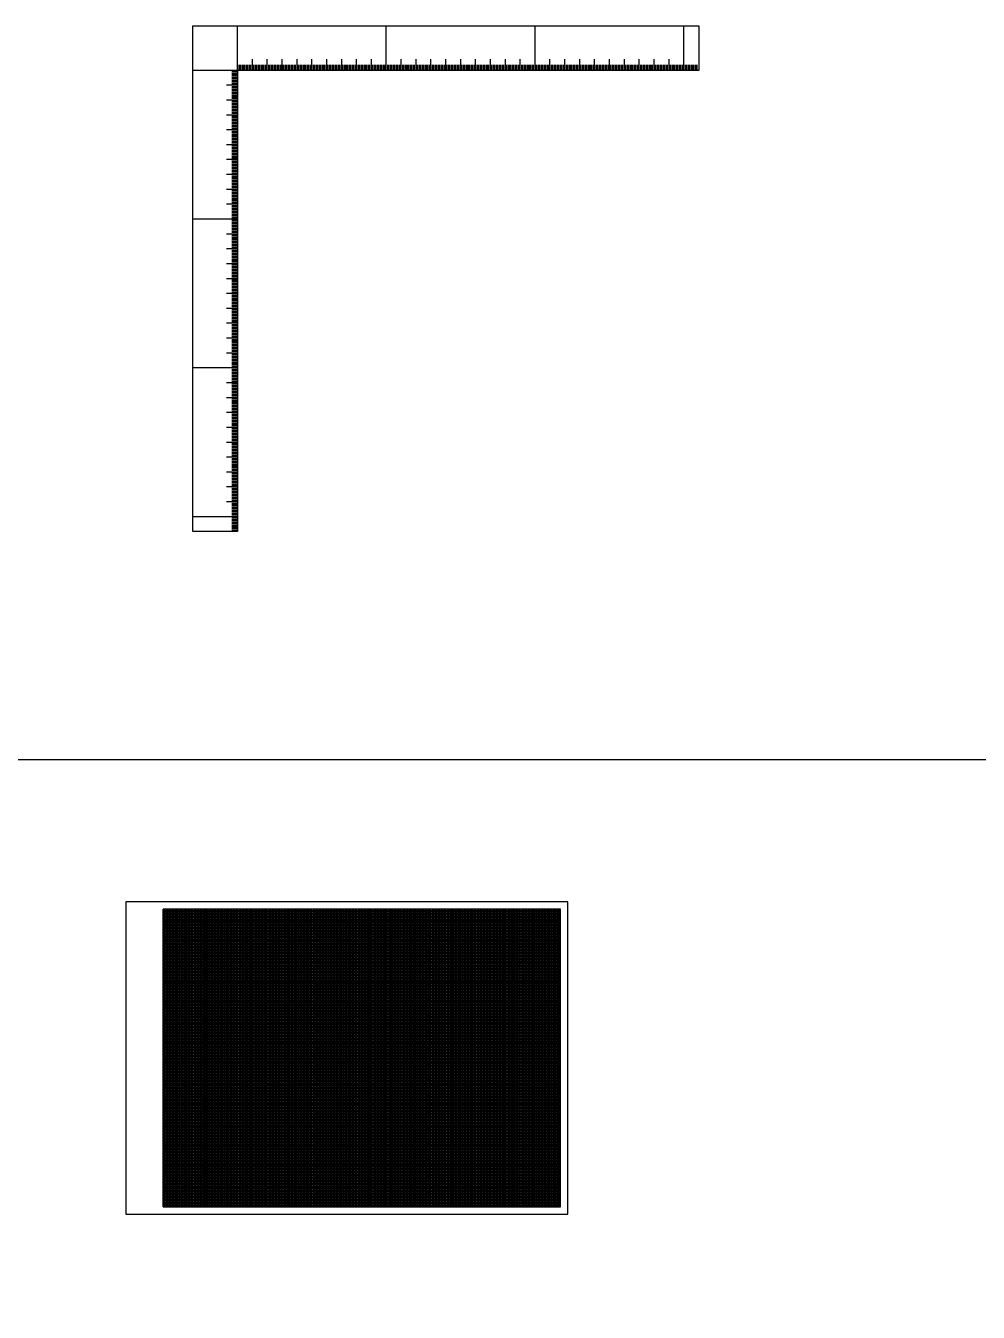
# Model space of a CAD drawing. Header units: millimetres. Extents: x 38046 to 69892, y 8139 to 15731.
# Drawn here: x 42088 to 42729, y 13025 to 13890 of the extents above; entities that cross this region are included whole.
import ezdxf

# ---------------------------------------------------------------- set-up
doc = ezdxf.new("R2010")
doc.units = ezdxf.units.MM
doc.header["$LTSCALE"] = 1000
doc.header["$MEASUREMENT"] = 0
doc.layers.get('0').update_dxf_attribs({"color": 3})
for name, color, linetype in [('PUB_TITLE', 4, 'Continuous'), ('图层1', 1, 'Continuous'), ('图层3', 253, 'Continuous')]:
    doc.layers.add(name, color=color, linetype=linetype)
doc.layers.add('图层2', color=7, linetype='Continuous', true_color=0xd6d6d6)

msp = doc.modelspace()

# ---------------------------------------------------------------- linework, layer by layer
for p, q in [((42330.82, 13860.09), (42330.82, 13890.09)), ((42430.82, 13860.09), (42430.82, 13890.09)), ((42430.82, 13860.09), (42430.82, 13890.09)), ((42530.82, 13860.09), (42530.82, 13890.09)), ((42240.82, 13860.09), (42240.82, 13867.59)), ((42250.82, 13860.09), (42250.82, 13867.59)), ((42260.82, 13860.09), (42260.82, 13867.59)), ((42270.82, 13860.09), (42270.82, 13867.59)), ((42280.82, 13860.09), (42280.82, 13867.59)), ((42290.82, 13860.09), (42290.82, 13867.59)), ((42300.82, 13860.09), (42300.82, 13867.59)), ((42310.82, 13860.09), (42310.82, 13867.59)), ((42320.82, 13860.09), (42320.82, 13867.59)), ((42340.82, 13860.09), (42340.82, 13867.59)), ((42350.82, 13860.09), (42350.82, 13867.59)), ((42360.82, 13860.09), (42360.82, 13867.59)), ((42370.82, 13860.09), (42370.82, 13867.59)), ((42380.82, 13860.09), (42380.82, 13867.59)), ((42390.82, 13860.09), (42390.82, 13867.59)), ((42400.82, 13860.09), (42400.82, 13867.59)), ((42410.82, 13860.09), (42410.82, 13867.59)), ((42420.82, 13860.09), (42420.82, 13867.59)), ((42440.82, 13860.09), (42440.82, 13867.59)), ((42450.82, 13860.09), (42450.82, 13867.59)), ((42460.82, 13860.09), (42460.82, 13867.59)), ((42470.82, 13860.09), (42470.82, 13867.59)), ((42480.82, 13860.09), (42480.82, 13867.59)), ((42490.82, 13860.09), (42490.82, 13867.59)), ((42500.82, 13860.09), (42500.82, 13867.59)), ((42510.82, 13860.09), (42510.82, 13867.59)), ((42520.82, 13860.09), (42520.82, 13867.59)), ((42230.82, 13850.09), (42223.32, 13850.09)), ((42230.82, 13840.09), (42223.32, 13840.09)), ((42230.82, 13830.09), (42223.32, 13830.09)), ((42230.82, 13820.09), (42223.32, 13820.09)), ((42230.82, 13810.09), (42223.32, 13810.09)), ((42230.82, 13800.09), (42223.32, 13800.09)), ((42230.82, 13790.09), (42223.32, 13790.09)), ((42230.82, 13780.09), (42223.32, 13780.09)), ((42230.82, 13770.09), (42223.32, 13770.09)), ((42230.82, 13760.09), (42200.82, 13760.09)), ((42230.82, 13750.09), (42223.32, 13750.09)), ((42230.82, 13740.09), (42223.32, 13740.09)), ((42230.82, 13730.09), (42223.32, 13730.09)), ((42230.82, 13720.09), (42223.32, 13720.09)), ((42230.82, 13710.09), (42223.32, 13710.09)), ((42230.82, 13700.09), (42223.32, 13700.09)), ((42230.82, 13690.09), (42223.32, 13690.09)), ((42230.82, 13680.09), (42223.32, 13680.09)), ((42230.82, 13670.09), (42223.32, 13670.09)), ((42230.82, 13660.09), (42200.82, 13660.09)), ((42230.82, 13660.09), (42200.82, 13660.09)), ((42230.82, 13650.09), (42223.32, 13650.09)), ((42230.82, 13640.09), (42223.32, 13640.09)), ((42230.82, 13630.09), (42223.32, 13630.09)), ((42230.82, 13620.09), (42223.32, 13620.09)), ((42230.82, 13610.09), (42223.32, 13610.09)), ((42230.82, 13600.09), (42223.32, 13600.09)), ((42230.82, 13590.09), (42223.32, 13590.09)), ((42230.82, 13580.09), (42223.32, 13580.09)), ((42230.82, 13570.09), (42223.32, 13570.09)), ((42230.82, 13560.09), (42200.82, 13560.09)), ((42447.84, 13296.29), (42180.84, 13296.29)), ((42180.84, 13096.29), (42180.84, 13296.29)), ((42180.84, 13096.29), (42180.84, 13296.29)), ((42180.84, 13096.29), (42180.84, 13296.29)), ((42190.84, 13096.29), (42190.84, 13296.29)), ((42190.84, 13096.29), (42190.84, 13296.29)), ((42200.84, 13096.29), (42200.84, 13296.29)), ((42210.84, 13096.29), (42210.84, 13296.29)), ((42220.84, 13096.29), (42220.84, 13296.29)), ((42230.84, 13096.29), (42230.84, 13296.29)), ((42240.84, 13096.29), (42240.84, 13296.29)), ((42250.84, 13096.29), (42250.84, 13296.29)), ((42260.84, 13096.29), (42260.84, 13296.29)), ((42270.84, 13096.29), (42270.84, 13296.29)), ((42280.84, 13096.29), (42280.84, 13296.29)), ((42290.84, 13096.29), (42290.84, 13296.29)), ((42300.84, 13096.29), (42300.84, 13296.29)), ((42310.84, 13096.29), (42310.84, 13296.29)), ((42310.84, 13096.29), (42310.84, 13296.29)), ((42320.84, 13096.29), (42320.84, 13296.29)), ((42330.84, 13096.29), (42330.84, 13296.29)), ((42340.84, 13096.29), (42340.84, 13296.29)), ((42350.84, 13096.29), (42350.84, 13296.29)), ((42360.84, 13096.29), (42360.84, 13296.29)), ((42370.84, 13096.29), (42370.84, 13296.29)), ((42370.84, 13096.29), (42370.84, 13296.29)), ((42380.84, 13096.29), (42380.84, 13296.29)), ((42390.84, 13096.29), (42390.84, 13296.29)), ((42400.84, 13096.29), (42400.84, 13296.29)), ((42410.84, 13096.29), (42410.84, 13296.29)), ((42420.84, 13096.29), (42420.84, 13296.29)), ((42430.84, 13096.29), (42430.84, 13296.29)), ((42440.84, 13096.29), (42440.84, 13296.29)), ((42447.84, 13286.29), (42180.84, 13286.29)), ((42447.84, 13276.29), (42180.84, 13276.29)), ((42447.84, 13266.29), (42180.84, 13266.29)), ((42447.84, 13256.29), (42180.84, 13256.29)), ((42447.84, 13246.29), (42180.84, 13246.29)), ((42447.84, 13236.29), (42180.84, 13236.29)), ((42447.84, 13236.29), (42180.84, 13236.29)), ((42447.84, 13226.29), (42180.84, 13226.29)), ((42447.84, 13216.29), (42180.84, 13216.29)), ((42447.84, 13206.29), (42180.84, 13206.29)), ((42447.84, 13196.29), (42180.84, 13196.29)), ((42447.84, 13186.29), (42180.84, 13186.29)), ((42447.84, 13176.29), (42180.84, 13176.29)), ((42447.84, 13166.29), (42180.84, 13166.29)), ((42447.84, 13156.29), (42180.84, 13156.29)), ((42447.84, 13146.29), (42180.84, 13146.29)), ((42447.84, 13136.29), (42180.84, 13136.29)), ((42447.84, 13126.29), (42180.84, 13126.29)), ((42447.84, 13116.29), (42180.84, 13116.29)), ((42447.84, 13116.29), (42180.84, 13116.29)), ((42447.84, 13106.29), (42180.84, 13106.29)), ((42447.84, 13106.29), (42180.84, 13106.29)), ((42447.84, 13106.29), (42180.84, 13106.29)), ((42447.84, 13096.29), (42180.84, 13096.29))]:
    msp.add_line(p, q)
for points in [[(42230.82, 13860.09), (42230.82, 13890.09)], [(42230.82, 13860.09), (42200.82, 13860.09)]]:
    msp.add_lwpolyline(points)
at = {"layer": 'PUB_TITLE'}
for points in [[(42155.84, 13091.29), (42452.84, 13091.29), (42452.84, 13301.29), (42155.84, 13301.29)], [(42180.84, 13096.29), (42447.84, 13096.29), (42447.84, 13296.29), (42180.84, 13296.29)]]:
    msp.add_lwpolyline(points, close=True, dxfattribs=at)
at = {"layer": '图层1'}
msp.add_lwpolyline([(42230.82, 13860.09), (42230.82, 13550.09), (42200.82, 13550.09), (42200.82, 13890.09), (42540.82, 13890.09), (42540.82, 13860.09), (42230.82, 13860.09)], dxfattribs=at)
at = {"layer": '图层2'}
for p, q in [((42447.84, 13296.29), (42180.84, 13296.29)), ((42180.84, 13296.29), (42180.84, 13096.29)), ((42447.84, 13295.29), (42180.84, 13295.29)), ((42447.84, 13294.29), (42180.84, 13294.29)), ((42447.84, 13293.29), (42180.84, 13293.29)), ((42447.84, 13292.29), (42180.84, 13292.29)), ((42447.84, 13291.29), (42180.84, 13291.29)), ((42447.84, 13290.29), (42180.84, 13290.29)), ((42181.84, 13296.29), (42181.84, 13096.29)), ((42182.84, 13296.29), (42182.84, 13096.29)), ((42183.84, 13296.29), (42183.84, 13096.29)), ((42184.84, 13296.29), (42184.84, 13096.29)), ((42185.84, 13296.29), (42185.84, 13096.29)), ((42186.84, 13296.29), (42186.84, 13096.29)), ((42187.84, 13296.29), (42187.84, 13096.29)), ((42188.84, 13296.29), (42188.84, 13096.29)), ((42189.84, 13296.29), (42189.84, 13096.29)), ((42191.84, 13296.29), (42191.84, 13096.29)), ((42192.84, 13296.29), (42192.84, 13096.29)), ((42193.84, 13296.29), (42193.84, 13096.29)), ((42194.84, 13296.29), (42194.84, 13096.29)), ((42195.84, 13296.29), (42195.84, 13096.29)), ((42196.84, 13296.29), (42196.84, 13096.29)), ((42197.84, 13296.29), (42197.84, 13096.29)), ((42198.84, 13296.29), (42198.84, 13096.29)), ((42199.84, 13296.29), (42199.84, 13096.29)), ((42201.84, 13296.29), (42201.84, 13096.29)), ((42202.84, 13296.29), (42202.84, 13096.29)), ((42203.84, 13296.29), (42203.84, 13096.29)), ((42204.84, 13296.29), (42204.84, 13096.29)), ((42205.84, 13296.29), (42205.84, 13096.29)), ((42206.84, 13296.29), (42206.84, 13096.29)), ((42207.84, 13296.29), (42207.84, 13096.29)), ((42208.84, 13296.29), (42208.84, 13096.29)), ((42209.84, 13296.29), (42209.84, 13096.29)), ((42211.84, 13296.29), (42211.84, 13096.29)), ((42212.84, 13296.29), (42212.84, 13096.29)), ((42213.84, 13296.29), (42213.84, 13096.29)), ((42214.84, 13296.29), (42214.84, 13096.29)), ((42215.84, 13296.29), (42215.84, 13096.29)), ((42216.84, 13296.29), (42216.84, 13096.29)), ((42217.84, 13296.29), (42217.84, 13096.29)), ((42218.84, 13296.29), (42218.84, 13096.29)), ((42219.84, 13296.29), (42219.84, 13096.29)), ((42221.84, 13296.29), (42221.84, 13096.29)), ((42222.84, 13296.29), (42222.84, 13096.29)), ((42223.84, 13296.29), (42223.84, 13096.29)), ((42224.84, 13296.29), (42224.84, 13096.29)), ((42225.84, 13296.29), (42225.84, 13096.29)), ((42226.84, 13296.29), (42226.84, 13096.29)), ((42227.84, 13296.29), (42227.84, 13096.29)), ((42228.84, 13296.29), (42228.84, 13096.29)), ((42229.84, 13296.29), (42229.84, 13096.29)), ((42231.84, 13296.29), (42231.84, 13096.29)), ((42232.84, 13296.29), (42232.84, 13096.29)), ((42233.84, 13296.29), (42233.84, 13096.29)), ((42234.84, 13296.29), (42234.84, 13096.29)), ((42235.84, 13296.29), (42235.84, 13096.29)), ((42236.84, 13296.29), (42236.84, 13096.29)), ((42237.84, 13296.29), (42237.84, 13096.29)), ((42238.84, 13296.29), (42238.84, 13096.29)), ((42239.84, 13296.29), (42239.84, 13096.29)), ((42241.84, 13296.29), (42241.84, 13096.29)), ((42242.84, 13296.29), (42242.84, 13096.29)), ((42243.84, 13296.29), (42243.84, 13096.29)), ((42244.84, 13296.29), (42244.84, 13096.29)), ((42245.84, 13296.29), (42245.84, 13096.29)), ((42246.84, 13296.29), (42246.84, 13096.29)), ((42247.84, 13296.29), (42247.84, 13096.29)), ((42248.84, 13296.29), (42248.84, 13096.29)), ((42249.84, 13296.29), (42249.84, 13096.29)), ((42251.84, 13296.29), (42251.84, 13096.29)), ((42252.84, 13296.29), (42252.84, 13096.29)), ((42253.84, 13296.29), (42253.84, 13096.29)), ((42254.84, 13296.29), (42254.84, 13096.29)), ((42255.84, 13296.29), (42255.84, 13096.29)), ((42256.84, 13296.29), (42256.84, 13096.29)), ((42257.84, 13296.29), (42257.84, 13096.29)), ((42258.84, 13296.29), (42258.84, 13096.29)), ((42259.84, 13296.29), (42259.84, 13096.29)), ((42261.84, 13296.29), (42261.84, 13096.29)), ((42262.84, 13296.29), (42262.84, 13096.29)), ((42263.84, 13296.29), (42263.84, 13096.29)), ((42264.84, 13296.29), (42264.84, 13096.29)), ((42265.84, 13296.29), (42265.84, 13096.29)), ((42266.84, 13296.29), (42266.84, 13096.29)), ((42267.84, 13296.29), (42267.84, 13096.29)), ((42268.84, 13296.29), (42268.84, 13096.29)), ((42269.84, 13296.29), (42269.84, 13096.29)), ((42271.84, 13296.29), (42271.84, 13096.29)), ((42272.84, 13296.29), (42272.84, 13096.29)), ((42273.84, 13296.29), (42273.84, 13096.29)), ((42274.84, 13296.29), (42274.84, 13096.29)), ((42275.84, 13296.29), (42275.84, 13096.29)), ((42276.84, 13296.29), (42276.84, 13096.29)), ((42277.84, 13296.29), (42277.84, 13096.29)), ((42278.84, 13296.29), (42278.84, 13096.29)), ((42279.84, 13296.29), (42279.84, 13096.29)), ((42281.84, 13296.29), (42281.84, 13096.29)), ((42282.84, 13296.29), (42282.84, 13096.29)), ((42283.84, 13296.29), (42283.84, 13096.29)), ((42284.84, 13296.29), (42284.84, 13096.29)), ((42285.84, 13296.29), (42285.84, 13096.29)), ((42286.84, 13296.29), (42286.84, 13096.29)), ((42287.84, 13296.29), (42287.84, 13096.29)), ((42288.84, 13296.29), (42288.84, 13096.29)), ((42289.84, 13296.29), (42289.84, 13096.29)), ((42291.84, 13296.29), (42291.84, 13096.29)), ((42292.84, 13296.29), (42292.84, 13096.29)), ((42293.84, 13296.29), (42293.84, 13096.29)), ((42294.84, 13296.29), (42294.84, 13096.29)), ((42295.84, 13296.29), (42295.84, 13096.29)), ((42296.84, 13296.29), (42296.84, 13096.29)), ((42297.84, 13296.29), (42297.84, 13096.29)), ((42298.84, 13296.29), (42298.84, 13096.29)), ((42299.84, 13296.29), (42299.84, 13096.29)), ((42301.84, 13296.29), (42301.84, 13096.29)), ((42302.84, 13296.29), (42302.84, 13096.29)), ((42303.84, 13296.29), (42303.84, 13096.29)), ((42304.84, 13296.29), (42304.84, 13096.29)), ((42305.84, 13296.29), (42305.84, 13096.29)), ((42306.84, 13296.29), (42306.84, 13096.29)), ((42307.84, 13296.29), (42307.84, 13096.29)), ((42308.84, 13296.29), (42308.84, 13096.29)), ((42309.84, 13296.29), (42309.84, 13096.29)), ((42311.84, 13296.29), (42311.84, 13096.29)), ((42312.84, 13296.29), (42312.84, 13096.29)), ((42313.84, 13296.29), (42313.84, 13096.29)), ((42314.84, 13296.29), (42314.84, 13096.29)), ((42315.84, 13296.29), (42315.84, 13096.29)), ((42316.84, 13296.29), (42316.84, 13096.29)), ((42317.84, 13296.29), (42317.84, 13096.29)), ((42318.84, 13296.29), (42318.84, 13096.29)), ((42319.84, 13296.29), (42319.84, 13096.29)), ((42321.84, 13296.29), (42321.84, 13096.29)), ((42322.84, 13296.29), (42322.84, 13096.29)), ((42323.84, 13296.29), (42323.84, 13096.29)), ((42324.84, 13296.29), (42324.84, 13096.29)), ((42325.84, 13296.29), (42325.84, 13096.29)), ((42326.84, 13296.29), (42326.84, 13096.29)), ((42327.84, 13296.29), (42327.84, 13096.29)), ((42328.84, 13296.29), (42328.84, 13096.29)), ((42329.84, 13296.29), (42329.84, 13096.29)), ((42331.84, 13296.29), (42331.84, 13096.29)), ((42332.84, 13296.29), (42332.84, 13096.29)), ((42333.84, 13296.29), (42333.84, 13096.29)), ((42334.84, 13296.29), (42334.84, 13096.29)), ((42335.84, 13296.29), (42335.84, 13096.29)), ((42336.84, 13296.29), (42336.84, 13096.29)), ((42337.84, 13296.29), (42337.84, 13096.29)), ((42338.84, 13296.29), (42338.84, 13096.29)), ((42339.84, 13296.29), (42339.84, 13096.29)), ((42341.84, 13296.29), (42341.84, 13096.29)), ((42342.84, 13296.29), (42342.84, 13096.29)), ((42343.84, 13296.29), (42343.84, 13096.29)), ((42344.84, 13296.29), (42344.84, 13096.29)), ((42345.84, 13296.29), (42345.84, 13096.29)), ((42346.84, 13296.29), (42346.84, 13096.29)), ((42347.84, 13296.29), (42347.84, 13096.29)), ((42348.84, 13296.29), (42348.84, 13096.29)), ((42349.84, 13296.29), (42349.84, 13096.29)), ((42351.84, 13296.29), (42351.84, 13096.29)), ((42352.84, 13296.29), (42352.84, 13096.29)), ((42353.84, 13296.29), (42353.84, 13096.29)), ((42354.84, 13296.29), (42354.84, 13096.29)), ((42355.84, 13296.29), (42355.84, 13096.29)), ((42356.84, 13296.29), (42356.84, 13096.29)), ((42357.84, 13296.29), (42357.84, 13096.29)), ((42358.84, 13296.29), (42358.84, 13096.29)), ((42359.84, 13296.29), (42359.84, 13096.29)), ((42361.84, 13296.29), (42361.84, 13096.29)), ((42362.84, 13296.29), (42362.84, 13096.29)), ((42363.84, 13296.29), (42363.84, 13096.29)), ((42364.84, 13296.29), (42364.84, 13096.29)), ((42365.84, 13296.29), (42365.84, 13096.29)), ((42366.84, 13296.29), (42366.84, 13096.29)), ((42367.84, 13296.29), (42367.84, 13096.29)), ((42368.84, 13296.29), (42368.84, 13096.29)), ((42369.84, 13296.29), (42369.84, 13096.29)), ((42371.84, 13296.29), (42371.84, 13096.29)), ((42372.84, 13296.29), (42372.84, 13096.29)), ((42373.84, 13296.29), (42373.84, 13096.29)), ((42374.84, 13296.29), (42374.84, 13096.29)), ((42375.84, 13296.29), (42375.84, 13096.29)), ((42376.84, 13296.29), (42376.84, 13096.29)), ((42377.84, 13296.29), (42377.84, 13096.29)), ((42377.84, 13296.29), (42377.84, 13096.29)), ((42378.84, 13296.29), (42378.84, 13096.29)), ((42378.84, 13296.29), (42378.84, 13096.29)), ((42379.84, 13296.29), (42379.84, 13096.29)), ((42379.84, 13296.29), (42379.84, 13096.29)), ((42381.84, 13296.29), (42381.84, 13096.29)), ((42382.84, 13296.29), (42382.84, 13096.29)), ((42383.84, 13296.29), (42383.84, 13096.29)), ((42384.84, 13296.29), (42384.84, 13096.29)), ((42385.84, 13296.29), (42385.84, 13096.29)), ((42386.84, 13296.29), (42386.84, 13096.29)), ((42387.84, 13296.29), (42387.84, 13096.29)), ((42388.84, 13296.29), (42388.84, 13096.29)), ((42389.84, 13296.29), (42389.84, 13096.29)), ((42391.84, 13296.29), (42391.84, 13096.29)), ((42392.84, 13296.29), (42392.84, 13096.29)), ((42393.84, 13296.29), (42393.84, 13096.29)), ((42394.84, 13296.29), (42394.84, 13096.29)), ((42395.84, 13296.29), (42395.84, 13096.29)), ((42396.84, 13296.29), (42396.84, 13096.29)), ((42397.84, 13296.29), (42397.84, 13096.29)), ((42398.84, 13296.29), (42398.84, 13096.29)), ((42399.84, 13296.29), (42399.84, 13096.29)), ((42401.84, 13296.29), (42401.84, 13096.29)), ((42402.84, 13296.29), (42402.84, 13096.29)), ((42403.84, 13296.29), (42403.84, 13096.29)), ((42404.84, 13296.29), (42404.84, 13096.29)), ((42405.84, 13296.29), (42405.84, 13096.29)), ((42406.84, 13296.29), (42406.84, 13096.29)), ((42407.84, 13296.29), (42407.84, 13096.29)), ((42408.84, 13296.29), (42408.84, 13096.29)), ((42409.84, 13296.29), (42409.84, 13096.29)), ((42411.84, 13296.29), (42411.84, 13096.29)), ((42412.84, 13296.29), (42412.84, 13096.29)), ((42413.84, 13296.29), (42413.84, 13096.29)), ((42414.84, 13296.29), (42414.84, 13096.29)), ((42415.84, 13296.29), (42415.84, 13096.29)), ((42416.84, 13296.29), (42416.84, 13096.29)), ((42417.84, 13296.29), (42417.84, 13096.29)), ((42418.84, 13296.29), (42418.84, 13096.29)), ((42419.84, 13296.29), (42419.84, 13096.29)), ((42421.84, 13296.29), (42421.84, 13096.29)), ((42422.84, 13296.29), (42422.84, 13096.29)), ((42423.84, 13296.29), (42423.84, 13096.29)), ((42424.84, 13296.29), (42424.84, 13096.29)), ((42425.84, 13296.29), (42425.84, 13096.29)), ((42426.84, 13296.29), (42426.84, 13096.29)), ((42427.84, 13296.29), (42427.84, 13096.29)), ((42428.84, 13296.29), (42428.84, 13096.29)), ((42429.84, 13296.29), (42429.84, 13096.29)), ((42431.84, 13296.29), (42431.84, 13096.29)), ((42432.84, 13296.29), (42432.84, 13096.29)), ((42433.84, 13296.29), (42433.84, 13096.29)), ((42434.84, 13296.29), (42434.84, 13096.29)), ((42435.84, 13296.29), (42435.84, 13096.29)), ((42436.84, 13296.29), (42436.84, 13096.29)), ((42437.84, 13296.29), (42437.84, 13096.29)), ((42437.84, 13296.29), (42437.84, 13096.29)), ((42438.84, 13296.29), (42438.84, 13096.29)), ((42438.84, 13296.29), (42438.84, 13096.29)), ((42439.84, 13296.29), (42439.84, 13096.29)), ((42439.84, 13296.29), (42439.84, 13096.29)), ((42441.84, 13296.29), (42441.84, 13096.29)), ((42442.84, 13296.29), (42442.84, 13096.29)), ((42443.84, 13296.29), (42443.84, 13096.29)), ((42444.84, 13296.29), (42444.84, 13096.29)), ((42445.84, 13296.29), (42445.84, 13096.29)), ((42446.84, 13296.29), (42446.84, 13096.29)), ((42447.84, 13289.29), (42180.84, 13289.29)), ((42447.84, 13288.29), (42180.84, 13288.29)), ((42447.84, 13287.29), (42180.84, 13287.29)), ((42447.84, 13285.29), (42180.84, 13285.29)), ((42447.84, 13284.29), (42180.84, 13284.29)), ((42447.84, 13283.29), (42180.84, 13283.29)), ((42447.84, 13282.29), (42180.84, 13282.29)), ((42447.84, 13281.29), (42180.84, 13281.29)), ((42447.84, 13280.29), (42180.84, 13280.29)), ((42447.84, 13279.29), (42180.84, 13279.29)), ((42447.84, 13278.29), (42180.84, 13278.29)), ((42447.84, 13277.29), (42180.84, 13277.29)), ((42447.84, 13275.29), (42180.84, 13275.29)), ((42447.84, 13274.29), (42180.84, 13274.29)), ((42447.84, 13273.29), (42180.84, 13273.29)), ((42447.84, 13272.29), (42180.84, 13272.29)), ((42447.84, 13271.29), (42180.84, 13271.29)), ((42447.84, 13270.29), (42180.84, 13270.29)), ((42447.84, 13269.29), (42180.84, 13269.29)), ((42447.84, 13268.29), (42180.84, 13268.29)), ((42447.84, 13267.29), (42180.84, 13267.29)), ((42447.84, 13265.29), (42180.84, 13265.29)), ((42447.84, 13264.29), (42180.84, 13264.29)), ((42447.84, 13263.29), (42180.84, 13263.29)), ((42447.84, 13262.29), (42180.84, 13262.29)), ((42447.84, 13261.29), (42180.84, 13261.29)), ((42447.84, 13260.29), (42180.84, 13260.29)), ((42447.84, 13259.29), (42180.84, 13259.29)), ((42447.84, 13258.29), (42180.84, 13258.29)), ((42447.84, 13257.29), (42180.84, 13257.29)), ((42447.84, 13255.29), (42180.84, 13255.29)), ((42447.84, 13254.29), (42180.84, 13254.29)), ((42447.84, 13253.29), (42180.84, 13253.29)), ((42447.84, 13252.29), (42180.84, 13252.29)), ((42447.84, 13251.29), (42180.84, 13251.29)), ((42447.84, 13250.29), (42180.84, 13250.29)), ((42447.84, 13249.29), (42180.84, 13249.29)), ((42447.84, 13248.29), (42180.84, 13248.29)), ((42447.84, 13247.29), (42180.84, 13247.29)), ((42447.84, 13245.29), (42180.84, 13245.29)), ((42447.84, 13244.29), (42180.84, 13244.29)), ((42447.84, 13243.29), (42180.84, 13243.29)), ((42447.84, 13242.29), (42180.84, 13242.29)), ((42447.84, 13241.29), (42180.84, 13241.29)), ((42447.84, 13240.29), (42180.84, 13240.29)), ((42447.84, 13239.29), (42180.84, 13239.29)), ((42447.84, 13238.29), (42180.84, 13238.29)), ((42447.84, 13237.29), (42180.84, 13237.29)), ((42447.84, 13235.29), (42180.84, 13235.29)), ((42447.84, 13234.29), (42180.84, 13234.29)), ((42447.84, 13233.29), (42180.84, 13233.29)), ((42447.84, 13232.29), (42180.84, 13232.29)), ((42447.84, 13231.29), (42180.84, 13231.29)), ((42447.84, 13230.29), (42180.84, 13230.29)), ((42447.84, 13229.29), (42180.84, 13229.29)), ((42447.84, 13228.29), (42180.84, 13228.29)), ((42447.84, 13227.29), (42180.84, 13227.29)), ((42447.84, 13225.29), (42180.84, 13225.29)), ((42447.84, 13224.29), (42180.84, 13224.29)), ((42447.84, 13223.29), (42180.84, 13223.29)), ((42447.84, 13222.29), (42180.84, 13222.29)), ((42447.84, 13221.29), (42180.84, 13221.29)), ((42447.84, 13220.29), (42180.84, 13220.29)), ((42447.84, 13219.29), (42180.84, 13219.29)), ((42447.84, 13218.29), (42180.84, 13218.29)), ((42447.84, 13217.29), (42180.84, 13217.29)), ((42447.84, 13215.29), (42180.84, 13215.29)), ((42447.84, 13214.29), (42180.84, 13214.29)), ((42447.84, 13213.29), (42180.84, 13213.29)), ((42447.84, 13212.29), (42180.84, 13212.29)), ((42447.84, 13211.29), (42180.84, 13211.29)), ((42447.84, 13210.29), (42180.84, 13210.29)), ((42447.84, 13209.29), (42180.84, 13209.29)), ((42447.84, 13208.29), (42180.84, 13208.29)), ((42447.84, 13207.29), (42180.84, 13207.29)), ((42447.84, 13205.29), (42180.84, 13205.29)), ((42447.84, 13204.29), (42180.84, 13204.29)), ((42447.84, 13203.29), (42180.84, 13203.29)), ((42447.84, 13202.29), (42180.84, 13202.29)), ((42447.84, 13201.29), (42180.84, 13201.29)), ((42447.84, 13200.29), (42180.84, 13200.29)), ((42447.84, 13199.29), (42180.84, 13199.29)), ((42447.84, 13198.29), (42180.84, 13198.29)), ((42447.84, 13197.29), (42180.84, 13197.29)), ((42447.84, 13195.29), (42180.84, 13195.29)), ((42447.84, 13194.29), (42180.84, 13194.29)), ((42447.84, 13193.29), (42180.84, 13193.29)), ((42447.84, 13192.29), (42180.84, 13192.29)), ((42447.84, 13191.29), (42180.84, 13191.29)), ((42447.84, 13190.29), (42180.84, 13190.29)), ((42447.84, 13189.29), (42180.84, 13189.29)), ((42447.84, 13188.29), (42180.84, 13188.29)), ((42447.84, 13187.29), (42180.84, 13187.29)), ((42447.84, 13185.29), (42180.84, 13185.29)), ((42447.84, 13184.29), (42180.84, 13184.29)), ((42447.84, 13183.29), (42180.84, 13183.29)), ((42447.84, 13182.29), (42180.84, 13182.29)), ((42447.84, 13181.29), (42180.84, 13181.29)), ((42447.84, 13180.29), (42180.84, 13180.29)), ((42447.84, 13179.29), (42180.84, 13179.29)), ((42447.84, 13178.29), (42180.84, 13178.29)), ((42447.84, 13177.29), (42180.84, 13177.29)), ((42447.84, 13175.29), (42180.84, 13175.29)), ((42447.84, 13174.29), (42180.84, 13174.29)), ((42447.84, 13173.29), (42180.84, 13173.29)), ((42447.84, 13172.29), (42180.84, 13172.29)), ((42447.84, 13171.29), (42180.84, 13171.29)), ((42447.84, 13170.29), (42180.84, 13170.29)), ((42447.84, 13169.29), (42180.84, 13169.29)), ((42447.84, 13168.29), (42180.84, 13168.29)), ((42447.84, 13167.29), (42180.84, 13167.29)), ((42447.84, 13165.29), (42180.84, 13165.29)), ((42447.84, 13164.29), (42180.84, 13164.29)), ((42447.84, 13163.29), (42180.84, 13163.29)), ((42447.84, 13162.29), (42180.84, 13162.29)), ((42447.84, 13161.29), (42180.84, 13161.29)), ((42447.84, 13160.29), (42180.84, 13160.29)), ((42447.84, 13159.29), (42180.84, 13159.29)), ((42447.84, 13158.29), (42180.84, 13158.29)), ((42447.84, 13157.29), (42180.84, 13157.29)), ((42447.84, 13155.29), (42180.84, 13155.29)), ((42447.84, 13154.29), (42180.84, 13154.29)), ((42447.84, 13153.29), (42180.84, 13153.29)), ((42447.84, 13152.29), (42180.84, 13152.29)), ((42447.84, 13151.29), (42180.84, 13151.29)), ((42447.84, 13150.29), (42180.84, 13150.29)), ((42447.84, 13149.29), (42180.84, 13149.29)), ((42447.84, 13148.29), (42180.84, 13148.29)), ((42447.84, 13147.29), (42180.84, 13147.29)), ((42447.84, 13145.29), (42180.84, 13145.29)), ((42447.84, 13144.29), (42180.84, 13144.29)), ((42447.84, 13143.29), (42180.84, 13143.29)), ((42447.84, 13142.29), (42180.84, 13142.29)), ((42447.84, 13141.29), (42180.84, 13141.29)), ((42447.84, 13140.29), (42180.84, 13140.29)), ((42447.84, 13139.29), (42180.84, 13139.29)), ((42447.84, 13138.29), (42180.84, 13138.29)), ((42447.84, 13137.29), (42180.84, 13137.29)), ((42447.84, 13135.29), (42180.84, 13135.29)), ((42447.84, 13134.29), (42180.84, 13134.29)), ((42447.84, 13133.29), (42180.84, 13133.29)), ((42447.84, 13132.29), (42180.84, 13132.29)), ((42447.84, 13131.29), (42180.84, 13131.29)), ((42447.84, 13130.29), (42180.84, 13130.29)), ((42447.84, 13129.29), (42180.84, 13129.29)), ((42447.84, 13128.29), (42180.84, 13128.29)), ((42447.84, 13127.29), (42180.84, 13127.29)), ((42447.84, 13125.29), (42180.84, 13125.29)), ((42447.84, 13124.29), (42180.84, 13124.29)), ((42447.84, 13123.29), (42180.84, 13123.29)), ((42447.84, 13122.29), (42180.84, 13122.29)), ((42447.84, 13121.29), (42180.84, 13121.29)), ((42447.84, 13120.29), (42180.84, 13120.29)), ((42447.84, 13119.29), (42180.84, 13119.29)), ((42447.84, 13118.29), (42180.84, 13118.29)), ((42447.84, 13117.29), (42180.84, 13117.29)), ((42447.84, 13115.29), (42180.84, 13115.29)), ((42447.84, 13114.29), (42180.84, 13114.29)), ((42447.84, 13113.29), (42180.84, 13113.29)), ((42447.84, 13112.29), (42180.84, 13112.29)), ((42447.84, 13111.29), (42180.84, 13111.29)), ((42447.84, 13110.29), (42180.84, 13110.29)), ((42447.84, 13109.29), (42180.84, 13109.29)), ((42447.84, 13108.29), (42180.84, 13108.29)), ((42447.84, 13107.29), (42180.84, 13107.29)), ((42447.84, 13105.29), (42180.84, 13105.29)), ((42447.84, 13104.29), (42180.84, 13104.29)), ((42447.84, 13103.29), (42180.84, 13103.29)), ((42447.84, 13102.29), (42180.84, 13102.29)), ((42447.84, 13101.29), (42180.84, 13101.29)), ((42447.84, 13100.29), (42180.84, 13100.29)), ((42447.84, 13099.29), (42180.84, 13099.29)), ((42447.84, 13099.29), (42180.84, 13099.29)), ((42447.84, 13098.29), (42180.84, 13098.29)), ((42447.84, 13098.29), (42180.84, 13098.29)), ((42447.84, 13097.29), (42180.84, 13097.29)), ((42447.84, 13097.29), (42180.84, 13097.29))]:
    msp.add_line(p, q, dxfattribs=at)
at = {"layer": '图层3'}
for p, q in [((42231.82, 13860.09), (42231.82, 13863.84)), ((42232.82, 13860.09), (42232.82, 13863.84)), ((42233.82, 13860.09), (42233.82, 13863.84)), ((42234.82, 13860.09), (42234.82, 13863.84)), ((42235.82, 13860.09), (42235.82, 13863.84)), ((42236.82, 13860.09), (42236.82, 13863.84)), ((42237.82, 13860.09), (42237.82, 13863.84)), ((42238.82, 13860.09), (42238.82, 13863.84)), ((42239.82, 13860.09), (42239.82, 13863.84)), ((42241.82, 13860.09), (42241.82, 13863.84)), ((42242.82, 13860.09), (42242.82, 13863.84)), ((42243.82, 13860.09), (42243.82, 13863.84)), ((42244.82, 13860.09), (42244.82, 13863.84)), ((42245.82, 13860.09), (42245.82, 13863.84)), ((42246.82, 13860.09), (42246.82, 13863.84)), ((42247.82, 13860.09), (42247.82, 13863.84)), ((42248.82, 13860.09), (42248.82, 13863.84)), ((42249.82, 13860.09), (42249.82, 13863.84)), ((42251.82, 13860.09), (42251.82, 13863.84)), ((42252.82, 13860.09), (42252.82, 13863.84)), ((42253.82, 13860.09), (42253.82, 13863.84)), ((42254.82, 13860.09), (42254.82, 13863.84)), ((42255.82, 13860.09), (42255.82, 13863.84)), ((42256.82, 13860.09), (42256.82, 13863.84)), ((42257.82, 13860.09), (42257.82, 13863.84)), ((42258.82, 13860.09), (42258.82, 13863.84)), ((42259.82, 13860.09), (42259.82, 13863.84)), ((42261.82, 13860.09), (42261.82, 13863.84)), ((42262.82, 13860.09), (42262.82, 13863.84)), ((42263.82, 13860.09), (42263.82, 13863.84)), ((42264.82, 13860.09), (42264.82, 13863.84)), ((42265.82, 13860.09), (42265.82, 13863.84)), ((42266.82, 13860.09), (42266.82, 13863.84)), ((42267.82, 13860.09), (42267.82, 13863.84)), ((42268.82, 13860.09), (42268.82, 13863.84)), ((42269.82, 13860.09), (42269.82, 13863.84)), ((42271.82, 13860.09), (42271.82, 13863.84)), ((42272.82, 13860.09), (42272.82, 13863.84)), ((42273.82, 13860.09), (42273.82, 13863.84)), ((42274.82, 13860.09), (42274.82, 13863.84)), ((42275.82, 13860.09), (42275.82, 13863.84)), ((42276.82, 13860.09), (42276.82, 13863.84)), ((42277.82, 13860.09), (42277.82, 13863.84)), ((42278.82, 13860.09), (42278.82, 13863.84)), ((42279.82, 13860.09), (42279.82, 13863.84)), ((42281.82, 13860.09), (42281.82, 13863.84)), ((42282.82, 13860.09), (42282.82, 13863.84)), ((42283.82, 13860.09), (42283.82, 13863.84)), ((42284.82, 13860.09), (42284.82, 13863.84)), ((42285.82, 13860.09), (42285.82, 13863.84)), ((42286.82, 13860.09), (42286.82, 13863.84)), ((42287.82, 13860.09), (42287.82, 13863.84)), ((42288.82, 13860.09), (42288.82, 13863.84)), ((42289.82, 13860.09), (42289.82, 13863.84)), ((42291.82, 13860.09), (42291.82, 13863.84)), ((42292.82, 13860.09), (42292.82, 13863.84)), ((42293.82, 13860.09), (42293.82, 13863.84)), ((42294.82, 13860.09), (42294.82, 13863.84)), ((42295.82, 13860.09), (42295.82, 13863.84)), ((42296.82, 13860.09), (42296.82, 13863.84)), ((42297.82, 13860.09), (42297.82, 13863.84)), ((42298.82, 13860.09), (42298.82, 13863.84)), ((42299.82, 13860.09), (42299.82, 13863.84)), ((42301.82, 13860.09), (42301.82, 13863.84)), ((42302.82, 13860.09), (42302.82, 13863.84)), ((42303.82, 13860.09), (42303.82, 13863.84)), ((42304.82, 13860.09), (42304.82, 13863.84)), ((42305.82, 13860.09), (42305.82, 13863.84)), ((42306.82, 13860.09), (42306.82, 13863.84)), ((42307.82, 13860.09), (42307.82, 13863.84)), ((42308.82, 13860.09), (42308.82, 13863.84)), ((42309.82, 13860.09), (42309.82, 13863.84)), ((42311.82, 13860.09), (42311.82, 13863.84)), ((42312.82, 13860.09), (42312.82, 13863.84)), ((42313.82, 13860.09), (42313.82, 13863.84)), ((42314.82, 13860.09), (42314.82, 13863.84)), ((42315.82, 13860.09), (42315.82, 13863.84)), ((42316.82, 13860.09), (42316.82, 13863.84)), ((42317.82, 13860.09), (42317.82, 13863.84)), ((42318.82, 13860.09), (42318.82, 13863.84)), ((42319.82, 13860.09), (42319.82, 13863.84)), ((42321.82, 13860.09), (42321.82, 13863.84)), ((42322.82, 13860.09), (42322.82, 13863.84)), ((42323.82, 13860.09), (42323.82, 13863.84)), ((42324.82, 13860.09), (42324.82, 13863.84)), ((42325.82, 13860.09), (42325.82, 13863.84)), ((42326.82, 13860.09), (42326.82, 13863.84)), ((42327.82, 13860.09), (42327.82, 13863.84)), ((42328.82, 13860.09), (42328.82, 13863.84)), ((42329.82, 13860.09), (42329.82, 13863.84)), ((42331.82, 13860.09), (42331.82, 13863.84)), ((42332.82, 13860.09), (42332.82, 13863.84)), ((42333.82, 13860.09), (42333.82, 13863.84)), ((42334.82, 13860.09), (42334.82, 13863.84)), ((42335.82, 13860.09), (42335.82, 13863.84)), ((42336.82, 13860.09), (42336.82, 13863.84)), ((42337.82, 13860.09), (42337.82, 13863.84)), ((42338.82, 13860.09), (42338.82, 13863.84)), ((42339.82, 13860.09), (42339.82, 13863.84)), ((42341.82, 13860.09), (42341.82, 13863.84)), ((42342.82, 13860.09), (42342.82, 13863.84)), ((42343.82, 13860.09), (42343.82, 13863.84)), ((42344.82, 13860.09), (42344.82, 13863.84)), ((42345.82, 13860.09), (42345.82, 13863.84)), ((42346.82, 13860.09), (42346.82, 13863.84)), ((42347.82, 13860.09), (42347.82, 13863.84)), ((42348.82, 13860.09), (42348.82, 13863.84)), ((42349.82, 13860.09), (42349.82, 13863.84)), ((42351.82, 13860.09), (42351.82, 13863.84)), ((42352.82, 13860.09), (42352.82, 13863.84)), ((42353.82, 13860.09), (42353.82, 13863.84)), ((42354.82, 13860.09), (42354.82, 13863.84)), ((42355.82, 13860.09), (42355.82, 13863.84)), ((42356.82, 13860.09), (42356.82, 13863.84)), ((42357.82, 13860.09), (42357.82, 13863.84)), ((42358.82, 13860.09), (42358.82, 13863.84)), ((42359.82, 13860.09), (42359.82, 13863.84)), ((42361.82, 13860.09), (42361.82, 13863.84)), ((42362.82, 13860.09), (42362.82, 13863.84)), ((42363.82, 13860.09), (42363.82, 13863.84)), ((42364.82, 13860.09), (42364.82, 13863.84)), ((42365.82, 13860.09), (42365.82, 13863.84)), ((42366.82, 13860.09), (42366.82, 13863.84)), ((42367.82, 13860.09), (42367.82, 13863.84)), ((42368.82, 13860.09), (42368.82, 13863.84)), ((42369.82, 13860.09), (42369.82, 13863.84)), ((42371.82, 13860.09), (42371.82, 13863.84)), ((42372.82, 13860.09), (42372.82, 13863.84)), ((42373.82, 13860.09), (42373.82, 13863.84)), ((42374.82, 13860.09), (42374.82, 13863.84)), ((42375.82, 13860.09), (42375.82, 13863.84)), ((42376.82, 13860.09), (42376.82, 13863.84)), ((42377.82, 13860.09), (42377.82, 13863.84)), ((42378.82, 13860.09), (42378.82, 13863.84)), ((42379.82, 13860.09), (42379.82, 13863.84)), ((42381.82, 13860.09), (42381.82, 13863.84)), ((42382.82, 13860.09), (42382.82, 13863.84)), ((42383.82, 13860.09), (42383.82, 13863.84)), ((42384.82, 13860.09), (42384.82, 13863.84)), ((42385.82, 13860.09), (42385.82, 13863.84)), ((42386.82, 13860.09), (42386.82, 13863.84)), ((42387.82, 13860.09), (42387.82, 13863.84)), ((42388.82, 13860.09), (42388.82, 13863.84)), ((42389.82, 13860.09), (42389.82, 13863.84)), ((42391.82, 13860.09), (42391.82, 13863.84)), ((42392.82, 13860.09), (42392.82, 13863.84)), ((42393.82, 13860.09), (42393.82, 13863.84)), ((42394.82, 13860.09), (42394.82, 13863.84)), ((42395.82, 13860.09), (42395.82, 13863.84)), ((42396.82, 13860.09), (42396.82, 13863.84)), ((42397.82, 13860.09), (42397.82, 13863.84)), ((42398.82, 13860.09), (42398.82, 13863.84)), ((42399.82, 13860.09), (42399.82, 13863.84)), ((42401.82, 13860.09), (42401.82, 13863.84)), ((42402.82, 13860.09), (42402.82, 13863.84)), ((42403.82, 13860.09), (42403.82, 13863.84)), ((42404.82, 13860.09), (42404.82, 13863.84)), ((42405.82, 13860.09), (42405.82, 13863.84)), ((42406.82, 13860.09), (42406.82, 13863.84)), ((42407.82, 13860.09), (42407.82, 13863.84)), ((42408.82, 13860.09), (42408.82, 13863.84)), ((42409.82, 13860.09), (42409.82, 13863.84)), ((42411.82, 13860.09), (42411.82, 13863.84)), ((42412.82, 13860.09), (42412.82, 13863.84)), ((42413.82, 13860.09), (42413.82, 13863.84)), ((42414.82, 13860.09), (42414.82, 13863.84)), ((42415.82, 13860.09), (42415.82, 13863.84)), ((42416.82, 13860.09), (42416.82, 13863.84)), ((42417.82, 13860.09), (42417.82, 13863.84)), ((42418.82, 13860.09), (42418.82, 13863.84)), ((42419.82, 13860.09), (42419.82, 13863.84)), ((42421.82, 13860.09), (42421.82, 13863.84)), ((42422.82, 13860.09), (42422.82, 13863.84)), ((42423.82, 13860.09), (42423.82, 13863.84)), ((42424.82, 13860.09), (42424.82, 13863.84)), ((42425.82, 13860.09), (42425.82, 13863.84)), ((42426.82, 13860.09), (42426.82, 13863.84)), ((42427.82, 13860.09), (42427.82, 13863.84)), ((42427.82, 13860.09), (42427.82, 13863.84)), ((42428.82, 13860.09), (42428.82, 13863.84)), ((42428.82, 13860.09), (42428.82, 13863.84)), ((42429.82, 13860.09), (42429.82, 13863.84)), ((42429.82, 13860.09), (42429.82, 13863.84)), ((42431.82, 13860.09), (42431.82, 13863.84)), ((42431.82, 13860.09), (42431.82, 13863.84)), ((42432.82, 13860.09), (42432.82, 13863.84)), ((42432.82, 13860.09), (42432.82, 13863.84)), ((42433.82, 13860.09), (42433.82, 13863.84)), ((42433.82, 13860.09), (42433.82, 13863.84)), ((42434.82, 13860.09), (42434.82, 13863.84)), ((42434.82, 13860.09), (42434.82, 13863.84)), ((42435.82, 13860.09), (42435.82, 13863.84)), ((42435.82, 13860.09), (42435.82, 13863.84)), ((42436.82, 13860.09), (42436.82, 13863.84)), ((42436.82, 13860.09), (42436.82, 13863.84)), ((42437.82, 13860.09), (42437.82, 13863.84)), ((42437.82, 13860.09), (42437.82, 13863.84)), ((42438.82, 13860.09), (42438.82, 13863.84)), ((42438.82, 13860.09), (42438.82, 13863.84)), ((42439.82, 13860.09), (42439.82, 13863.84)), ((42439.82, 13860.09), (42439.82, 13863.84)), ((42441.82, 13860.09), (42441.82, 13863.84)), ((42442.82, 13860.09), (42442.82, 13863.84)), ((42443.82, 13860.09), (42443.82, 13863.84)), ((42444.82, 13860.09), (42444.82, 13863.84)), ((42445.82, 13860.09), (42445.82, 13863.84)), ((42446.82, 13860.09), (42446.82, 13863.84)), ((42447.82, 13860.09), (42447.82, 13863.84)), ((42448.82, 13860.09), (42448.82, 13863.84)), ((42449.82, 13860.09), (42449.82, 13863.84)), ((42451.82, 13860.09), (42451.82, 13863.84)), ((42452.82, 13860.09), (42452.82, 13863.84)), ((42453.82, 13860.09), (42453.82, 13863.84)), ((42454.82, 13860.09), (42454.82, 13863.84)), ((42455.82, 13860.09), (42455.82, 13863.84)), ((42456.82, 13860.09), (42456.82, 13863.84)), ((42457.82, 13860.09), (42457.82, 13863.84)), ((42458.82, 13860.09), (42458.82, 13863.84)), ((42459.82, 13860.09), (42459.82, 13863.84)), ((42461.82, 13860.09), (42461.82, 13863.84)), ((42462.82, 13860.09), (42462.82, 13863.84)), ((42463.82, 13860.09), (42463.82, 13863.84)), ((42464.82, 13860.09), (42464.82, 13863.84)), ((42465.82, 13860.09), (42465.82, 13863.84)), ((42466.82, 13860.09), (42466.82, 13863.84)), ((42467.82, 13860.09), (42467.82, 13863.84)), ((42468.82, 13860.09), (42468.82, 13863.84)), ((42469.82, 13860.09), (42469.82, 13863.84)), ((42471.82, 13860.09), (42471.82, 13863.84)), ((42472.82, 13860.09), (42472.82, 13863.84)), ((42473.82, 13860.09), (42473.82, 13863.84)), ((42474.82, 13860.09), (42474.82, 13863.84)), ((42475.82, 13860.09), (42475.82, 13863.84)), ((42476.82, 13860.09), (42476.82, 13863.84)), ((42477.82, 13860.09), (42477.82, 13863.84)), ((42478.82, 13860.09), (42478.82, 13863.84)), ((42479.82, 13860.09), (42479.82, 13863.84)), ((42481.82, 13860.09), (42481.82, 13863.84)), ((42482.82, 13860.09), (42482.82, 13863.84)), ((42483.82, 13860.09), (42483.82, 13863.84)), ((42484.82, 13860.09), (42484.82, 13863.84)), ((42485.82, 13860.09), (42485.82, 13863.84)), ((42486.82, 13860.09), (42486.82, 13863.84)), ((42487.82, 13860.09), (42487.82, 13863.84)), ((42488.82, 13860.09), (42488.82, 13863.84)), ((42489.82, 13860.09), (42489.82, 13863.84)), ((42491.82, 13860.09), (42491.82, 13863.84)), ((42492.82, 13860.09), (42492.82, 13863.84)), ((42493.82, 13860.09), (42493.82, 13863.84)), ((42494.82, 13860.09), (42494.82, 13863.84)), ((42495.82, 13860.09), (42495.82, 13863.84)), ((42496.82, 13860.09), (42496.82, 13863.84)), ((42497.82, 13860.09), (42497.82, 13863.84)), ((42498.82, 13860.09), (42498.82, 13863.84)), ((42499.82, 13860.09), (42499.82, 13863.84)), ((42501.82, 13860.09), (42501.82, 13863.84)), ((42502.82, 13860.09), (42502.82, 13863.84)), ((42503.82, 13860.09), (42503.82, 13863.84)), ((42504.82, 13860.09), (42504.82, 13863.84)), ((42505.82, 13860.09), (42505.82, 13863.84)), ((42506.82, 13860.09), (42506.82, 13863.84)), ((42507.82, 13860.09), (42507.82, 13863.84)), ((42508.82, 13860.09), (42508.82, 13863.84)), ((42509.82, 13860.09), (42509.82, 13863.84)), ((42511.82, 13860.09), (42511.82, 13863.84)), ((42512.82, 13860.09), (42512.82, 13863.84)), ((42513.82, 13860.09), (42513.82, 13863.84)), ((42514.82, 13860.09), (42514.82, 13863.84)), ((42515.82, 13860.09), (42515.82, 13863.84)), ((42516.82, 13860.09), (42516.82, 13863.84)), ((42517.82, 13860.09), (42517.82, 13863.84)), ((42518.82, 13860.09), (42518.82, 13863.84)), ((42519.82, 13860.09), (42519.82, 13863.84)), ((42521.82, 13860.09), (42521.82, 13863.84)), ((42522.82, 13860.09), (42522.82, 13863.84)), ((42523.82, 13860.09), (42523.82, 13863.84)), ((42524.82, 13860.09), (42524.82, 13863.84)), ((42525.82, 13860.09), (42525.82, 13863.84)), ((42526.82, 13860.09), (42526.82, 13863.84)), ((42527.82, 13860.09), (42527.82, 13863.84)), ((42528.82, 13860.09), (42528.82, 13863.84)), ((42529.82, 13860.09), (42529.82, 13863.84)), ((42531.82, 13860.09), (42531.82, 13863.84)), ((42531.82, 13860.09), (42531.82, 13863.84)), ((42532.82, 13860.09), (42532.82, 13863.84)), ((42532.82, 13860.09), (42532.82, 13863.84)), ((42533.82, 13860.09), (42533.82, 13863.84)), ((42533.82, 13860.09), (42533.82, 13863.84)), ((42534.82, 13860.09), (42534.82, 13863.84)), ((42535.82, 13860.09), (42535.82, 13863.84)), ((42536.82, 13860.09), (42536.82, 13863.84)), ((42537.82, 13860.09), (42537.82, 13863.84)), ((42538.82, 13860.09), (42538.82, 13863.84)), ((42539.82, 13860.09), (42539.82, 13863.84)), ((42230.82, 13859.09), (42227.07, 13859.09)), ((42230.82, 13858.09), (42227.07, 13858.09)), ((42230.82, 13857.09), (42227.07, 13857.09)), ((42230.82, 13856.09), (42227.07, 13856.09)), ((42230.82, 13855.09), (42227.07, 13855.09)), ((42230.82, 13854.09), (42227.07, 13854.09)), ((42230.82, 13853.09), (42227.07, 13853.09)), ((42230.82, 13852.09), (42227.07, 13852.09)), ((42230.82, 13851.09), (42227.07, 13851.09)), ((42230.82, 13849.09), (42227.07, 13849.09)), ((42230.82, 13848.09), (42227.07, 13848.09)), ((42230.82, 13847.09), (42227.07, 13847.09)), ((42230.82, 13846.09), (42227.07, 13846.09)), ((42230.82, 13845.09), (42227.07, 13845.09)), ((42230.82, 13844.09), (42227.07, 13844.09)), ((42230.82, 13843.09), (42227.07, 13843.09)), ((42230.82, 13842.09), (42227.07, 13842.09)), ((42230.82, 13841.09), (42227.07, 13841.09)), ((42230.82, 13839.09), (42227.07, 13839.09)), ((42230.82, 13838.09), (42227.07, 13838.09)), ((42230.82, 13837.09), (42227.07, 13837.09)), ((42230.82, 13836.09), (42227.07, 13836.09)), ((42230.82, 13835.09), (42227.07, 13835.09)), ((42230.82, 13834.09), (42227.07, 13834.09)), ((42230.82, 13833.09), (42227.07, 13833.09)), ((42230.82, 13832.09), (42227.07, 13832.09)), ((42230.82, 13831.09), (42227.07, 13831.09)), ((42230.82, 13829.09), (42227.07, 13829.09)), ((42230.82, 13828.09), (42227.07, 13828.09)), ((42230.82, 13827.09), (42227.07, 13827.09)), ((42230.82, 13826.09), (42227.07, 13826.09)), ((42230.82, 13825.09), (42227.07, 13825.09)), ((42230.82, 13824.09), (42227.07, 13824.09)), ((42230.82, 13823.09), (42227.07, 13823.09)), ((42230.82, 13822.09), (42227.07, 13822.09)), ((42230.82, 13821.09), (42227.07, 13821.09)), ((42230.82, 13819.09), (42227.07, 13819.09)), ((42230.82, 13818.09), (42227.07, 13818.09)), ((42230.82, 13817.09), (42227.07, 13817.09)), ((42230.82, 13816.09), (42227.07, 13816.09)), ((42230.82, 13815.09), (42227.07, 13815.09)), ((42230.82, 13814.09), (42227.07, 13814.09)), ((42230.82, 13813.09), (42227.07, 13813.09)), ((42230.82, 13812.09), (42227.07, 13812.09)), ((42230.82, 13811.09), (42227.07, 13811.09)), ((42230.82, 13809.09), (42227.07, 13809.09)), ((42230.82, 13808.09), (42227.07, 13808.09)), ((42230.82, 13807.09), (42227.07, 13807.09)), ((42230.82, 13806.09), (42227.07, 13806.09)), ((42230.82, 13805.09), (42227.07, 13805.09)), ((42230.82, 13804.09), (42227.07, 13804.09)), ((42230.82, 13803.09), (42227.07, 13803.09)), ((42230.82, 13802.09), (42227.07, 13802.09)), ((42230.82, 13801.09), (42227.07, 13801.09)), ((42230.82, 13799.09), (42227.07, 13799.09)), ((42230.82, 13798.09), (42227.07, 13798.09)), ((42230.82, 13797.09), (42227.07, 13797.09)), ((42230.82, 13796.09), (42227.07, 13796.09)), ((42230.82, 13795.09), (42227.07, 13795.09)), ((42230.82, 13794.09), (42227.07, 13794.09)), ((42230.82, 13793.09), (42227.07, 13793.09)), ((42230.82, 13792.09), (42227.07, 13792.09)), ((42230.82, 13791.09), (42227.07, 13791.09)), ((42230.82, 13789.09), (42227.07, 13789.09)), ((42230.82, 13788.09), (42227.07, 13788.09)), ((42230.82, 13787.09), (42227.07, 13787.09)), ((42230.82, 13786.09), (42227.07, 13786.09)), ((42230.82, 13785.09), (42227.07, 13785.09)), ((42230.82, 13784.09), (42227.07, 13784.09)), ((42230.82, 13783.09), (42227.07, 13783.09)), ((42230.82, 13782.09), (42227.07, 13782.09)), ((42230.82, 13781.09), (42227.07, 13781.09)), ((42230.82, 13779.09), (42227.07, 13779.09)), ((42230.82, 13778.09), (42227.07, 13778.09)), ((42230.82, 13777.09), (42227.07, 13777.09)), ((42230.82, 13776.09), (42227.07, 13776.09)), ((42230.82, 13775.09), (42227.07, 13775.09)), ((42230.82, 13774.09), (42227.07, 13774.09)), ((42230.82, 13773.09), (42227.07, 13773.09)), ((42230.82, 13772.09), (42227.07, 13772.09)), ((42230.82, 13771.09), (42227.07, 13771.09)), ((42230.82, 13769.09), (42227.07, 13769.09)), ((42230.82, 13768.09), (42227.07, 13768.09)), ((42230.82, 13767.09), (42227.07, 13767.09)), ((42230.82, 13766.09), (42227.07, 13766.09)), ((42230.82, 13765.09), (42227.07, 13765.09)), ((42230.82, 13764.09), (42227.07, 13764.09)), ((42230.82, 13763.09), (42227.07, 13763.09)), ((42230.82, 13762.09), (42227.07, 13762.09)), ((42230.82, 13761.09), (42227.07, 13761.09)), ((42230.82, 13759.09), (42227.07, 13759.09)), ((42230.82, 13758.09), (42227.07, 13758.09)), ((42230.82, 13757.09), (42227.07, 13757.09)), ((42230.82, 13756.09), (42227.07, 13756.09)), ((42230.82, 13755.09), (42227.07, 13755.09)), ((42230.82, 13754.09), (42227.07, 13754.09)), ((42230.82, 13753.09), (42227.07, 13753.09)), ((42230.82, 13752.09), (42227.07, 13752.09)), ((42230.82, 13751.09), (42227.07, 13751.09)), ((42230.82, 13749.09), (42227.07, 13749.09)), ((42230.82, 13748.09), (42227.07, 13748.09)), ((42230.82, 13747.09), (42227.07, 13747.09)), ((42230.82, 13746.09), (42227.07, 13746.09)), ((42230.82, 13745.09), (42227.07, 13745.09)), ((42230.82, 13744.09), (42227.07, 13744.09)), ((42230.82, 13743.09), (42227.07, 13743.09)), ((42230.82, 13742.09), (42227.07, 13742.09)), ((42230.82, 13741.09), (42227.07, 13741.09)), ((42230.82, 13739.09), (42227.07, 13739.09)), ((42230.82, 13738.09), (42227.07, 13738.09)), ((42230.82, 13737.09), (42227.07, 13737.09)), ((42230.82, 13736.09), (42227.07, 13736.09)), ((42230.82, 13735.09), (42227.07, 13735.09)), ((42230.82, 13734.09), (42227.07, 13734.09)), ((42230.82, 13733.09), (42227.07, 13733.09)), ((42230.82, 13732.09), (42227.07, 13732.09)), ((42230.82, 13731.09), (42227.07, 13731.09)), ((42230.82, 13729.09), (42227.07, 13729.09)), ((42230.82, 13728.09), (42227.07, 13728.09)), ((42230.82, 13727.09), (42227.07, 13727.09)), ((42230.82, 13726.09), (42227.07, 13726.09)), ((42230.82, 13725.09), (42227.07, 13725.09)), ((42230.82, 13724.09), (42227.07, 13724.09)), ((42230.82, 13723.09), (42227.07, 13723.09)), ((42230.82, 13722.09), (42227.07, 13722.09)), ((42230.82, 13721.09), (42227.07, 13721.09)), ((42230.82, 13719.09), (42227.07, 13719.09)), ((42230.82, 13718.09), (42227.07, 13718.09)), ((42230.82, 13717.09), (42227.07, 13717.09)), ((42230.82, 13716.09), (42227.07, 13716.09)), ((42230.82, 13715.09), (42227.07, 13715.09)), ((42230.82, 13714.09), (42227.07, 13714.09)), ((42230.82, 13713.09), (42227.07, 13713.09)), ((42230.82, 13712.09), (42227.07, 13712.09)), ((42230.82, 13711.09), (42227.07, 13711.09)), ((42230.82, 13709.09), (42227.07, 13709.09)), ((42230.82, 13708.09), (42227.07, 13708.09)), ((42230.82, 13707.09), (42227.07, 13707.09)), ((42230.82, 13706.09), (42227.07, 13706.09)), ((42230.82, 13705.09), (42227.07, 13705.09)), ((42230.82, 13704.09), (42227.07, 13704.09)), ((42230.82, 13703.09), (42227.07, 13703.09)), ((42230.82, 13702.09), (42227.07, 13702.09)), ((42230.82, 13701.09), (42227.07, 13701.09)), ((42230.82, 13699.09), (42227.07, 13699.09)), ((42230.82, 13698.09), (42227.07, 13698.09)), ((42230.82, 13697.09), (42227.07, 13697.09)), ((42230.82, 13696.09), (42227.07, 13696.09)), ((42230.82, 13695.09), (42227.07, 13695.09)), ((42230.82, 13694.09), (42227.07, 13694.09)), ((42230.82, 13693.09), (42227.07, 13693.09)), ((42230.82, 13692.09), (42227.07, 13692.09)), ((42230.82, 13691.09), (42227.07, 13691.09)), ((42230.82, 13689.09), (42227.07, 13689.09)), ((42230.82, 13688.09), (42227.07, 13688.09)), ((42230.82, 13687.09), (42227.07, 13687.09)), ((42230.82, 13686.09), (42227.07, 13686.09)), ((42230.82, 13685.09), (42227.07, 13685.09)), ((42230.82, 13684.09), (42227.07, 13684.09)), ((42230.82, 13683.09), (42227.07, 13683.09)), ((42230.82, 13682.09), (42227.07, 13682.09)), ((42230.82, 13681.09), (42227.07, 13681.09)), ((42230.82, 13679.09), (42227.07, 13679.09)), ((42230.82, 13678.09), (42227.07, 13678.09)), ((42230.82, 13677.09), (42227.07, 13677.09)), ((42230.82, 13676.09), (42227.07, 13676.09)), ((42230.82, 13675.09), (42227.07, 13675.09)), ((42230.82, 13674.09), (42227.07, 13674.09)), ((42230.82, 13673.09), (42227.07, 13673.09)), ((42230.82, 13672.09), (42227.07, 13672.09)), ((42230.82, 13671.09), (42227.07, 13671.09)), ((42230.82, 13669.09), (42227.07, 13669.09)), ((42230.82, 13668.09), (42227.07, 13668.09)), ((42230.82, 13667.09), (42227.07, 13667.09)), ((42230.82, 13666.09), (42227.07, 13666.09)), ((42230.82, 13665.09), (42227.07, 13665.09)), ((42230.82, 13664.09), (42227.07, 13664.09)), ((42230.82, 13663.09), (42227.07, 13663.09)), ((42230.82, 13663.09), (42227.07, 13663.09)), ((42230.82, 13662.09), (42227.07, 13662.09)), ((42230.82, 13662.09), (42227.07, 13662.09)), ((42230.82, 13661.09), (42227.07, 13661.09)), ((42230.82, 13661.09), (42227.07, 13661.09)), ((42230.82, 13659.09), (42227.07, 13659.09)), ((42230.82, 13659.09), (42227.07, 13659.09)), ((42230.82, 13658.09), (42227.07, 13658.09)), ((42230.82, 13658.09), (42227.07, 13658.09)), ((42230.82, 13657.09), (42227.07, 13657.09)), ((42230.82, 13657.09), (42227.07, 13657.09)), ((42230.82, 13656.09), (42227.07, 13656.09)), ((42230.82, 13656.09), (42227.07, 13656.09)), ((42230.82, 13655.09), (42227.07, 13655.09)), ((42230.82, 13655.09), (42227.07, 13655.09)), ((42230.82, 13654.09), (42227.07, 13654.09)), ((42230.82, 13654.09), (42227.07, 13654.09)), ((42230.82, 13653.09), (42227.07, 13653.09)), ((42230.82, 13653.09), (42227.07, 13653.09)), ((42230.82, 13652.09), (42227.07, 13652.09)), ((42230.82, 13652.09), (42227.07, 13652.09)), ((42230.82, 13651.09), (42227.07, 13651.09)), ((42230.82, 13651.09), (42227.07, 13651.09)), ((42230.82, 13649.09), (42227.07, 13649.09)), ((42230.82, 13648.09), (42227.07, 13648.09)), ((42230.82, 13647.09), (42227.07, 13647.09)), ((42230.82, 13646.09), (42227.07, 13646.09)), ((42230.82, 13645.09), (42227.07, 13645.09)), ((42230.82, 13644.09), (42227.07, 13644.09)), ((42230.82, 13643.09), (42227.07, 13643.09)), ((42230.82, 13642.09), (42227.07, 13642.09)), ((42230.82, 13641.09), (42227.07, 13641.09)), ((42230.82, 13639.09), (42227.07, 13639.09)), ((42230.82, 13638.09), (42227.07, 13638.09)), ((42230.82, 13637.09), (42227.07, 13637.09)), ((42230.82, 13636.09), (42227.07, 13636.09)), ((42230.82, 13635.09), (42227.07, 13635.09)), ((42230.82, 13634.09), (42227.07, 13634.09)), ((42230.82, 13633.09), (42227.07, 13633.09)), ((42230.82, 13632.09), (42227.07, 13632.09)), ((42230.82, 13631.09), (42227.07, 13631.09)), ((42230.82, 13629.09), (42227.07, 13629.09)), ((42230.82, 13628.09), (42227.07, 13628.09)), ((42230.82, 13627.09), (42227.07, 13627.09)), ((42230.82, 13626.09), (42227.07, 13626.09)), ((42230.82, 13625.09), (42227.07, 13625.09)), ((42230.82, 13624.09), (42227.07, 13624.09)), ((42230.82, 13623.09), (42227.07, 13623.09)), ((42230.82, 13622.09), (42227.07, 13622.09)), ((42230.82, 13621.09), (42227.07, 13621.09)), ((42230.82, 13619.09), (42227.07, 13619.09)), ((42230.82, 13618.09), (42227.07, 13618.09)), ((42230.82, 13617.09), (42227.07, 13617.09)), ((42230.82, 13616.09), (42227.07, 13616.09)), ((42230.82, 13615.09), (42227.07, 13615.09)), ((42230.82, 13614.09), (42227.07, 13614.09)), ((42230.82, 13613.09), (42227.07, 13613.09)), ((42230.82, 13612.09), (42227.07, 13612.09)), ((42230.82, 13611.09), (42227.07, 13611.09)), ((42230.82, 13609.09), (42227.07, 13609.09)), ((42230.82, 13608.09), (42227.07, 13608.09)), ((42230.82, 13607.09), (42227.07, 13607.09)), ((42230.82, 13606.09), (42227.07, 13606.09)), ((42230.82, 13605.09), (42227.07, 13605.09)), ((42230.82, 13604.09), (42227.07, 13604.09)), ((42230.82, 13603.09), (42227.07, 13603.09)), ((42230.82, 13602.09), (42227.07, 13602.09)), ((42230.82, 13601.09), (42227.07, 13601.09)), ((42230.82, 13599.09), (42227.07, 13599.09)), ((42230.82, 13598.09), (42227.07, 13598.09)), ((42230.82, 13597.09), (42227.07, 13597.09)), ((42230.82, 13596.09), (42227.07, 13596.09)), ((42230.82, 13595.09), (42227.07, 13595.09)), ((42230.82, 13594.09), (42227.07, 13594.09)), ((42230.82, 13593.09), (42227.07, 13593.09)), ((42230.82, 13592.09), (42227.07, 13592.09)), ((42230.82, 13591.09), (42227.07, 13591.09)), ((42230.82, 13589.09), (42227.07, 13589.09)), ((42230.82, 13588.09), (42227.07, 13588.09)), ((42230.82, 13587.09), (42227.07, 13587.09)), ((42230.82, 13586.09), (42227.07, 13586.09)), ((42230.82, 13585.09), (42227.07, 13585.09)), ((42230.82, 13584.09), (42227.07, 13584.09)), ((42230.82, 13583.09), (42227.07, 13583.09)), ((42230.82, 13582.09), (42227.07, 13582.09)), ((42230.82, 13581.09), (42227.07, 13581.09)), ((42230.82, 13579.09), (42227.07, 13579.09)), ((42230.82, 13578.09), (42227.07, 13578.09)), ((42230.82, 13577.09), (42227.07, 13577.09)), ((42230.82, 13576.09), (42227.07, 13576.09)), ((42230.82, 13575.09), (42227.07, 13575.09)), ((42230.82, 13574.09), (42227.07, 13574.09)), ((42230.82, 13573.09), (42227.07, 13573.09)), ((42230.82, 13572.09), (42227.07, 13572.09)), ((42230.82, 13571.09), (42227.07, 13571.09)), ((42230.82, 13569.09), (42227.07, 13569.09)), ((42230.82, 13568.09), (42227.07, 13568.09)), ((42230.82, 13567.09), (42227.07, 13567.09)), ((42230.82, 13566.09), (42227.07, 13566.09)), ((42230.82, 13565.09), (42227.07, 13565.09)), ((42230.82, 13564.09), (42227.07, 13564.09)), ((42230.82, 13563.09), (42227.07, 13563.09)), ((42230.82, 13562.09), (42227.07, 13562.09)), ((42230.82, 13561.09), (42227.07, 13561.09)), ((42230.82, 13559.09), (42227.07, 13559.09)), ((42230.82, 13559.09), (42227.07, 13559.09)), ((42230.82, 13558.09), (42227.07, 13558.09)), ((42230.82, 13558.09), (42227.07, 13558.09)), ((42230.82, 13557.09), (42227.07, 13557.09)), ((42230.82, 13557.09), (42227.07, 13557.09)), ((42230.82, 13556.09), (42227.07, 13556.09)), ((42230.82, 13555.09), (42227.07, 13555.09)), ((42230.82, 13554.09), (42227.07, 13554.09)), ((42230.82, 13553.09), (42227.07, 13553.09)), ((42230.82, 13552.09), (42227.07, 13552.09)), ((42230.82, 13551.09), (42227.07, 13551.09))]:
    msp.add_line(p, q, dxfattribs=at)
at = {"layer": '图层3', "color": 1}
msp.add_lwpolyline([(38045.89, 13396.86), (46412.98, 13396.86), (46412.98, 12621.35), (38045.89, 12621.35)], close=True, dxfattribs=at)

doc.saveas('drawing.dxf')
